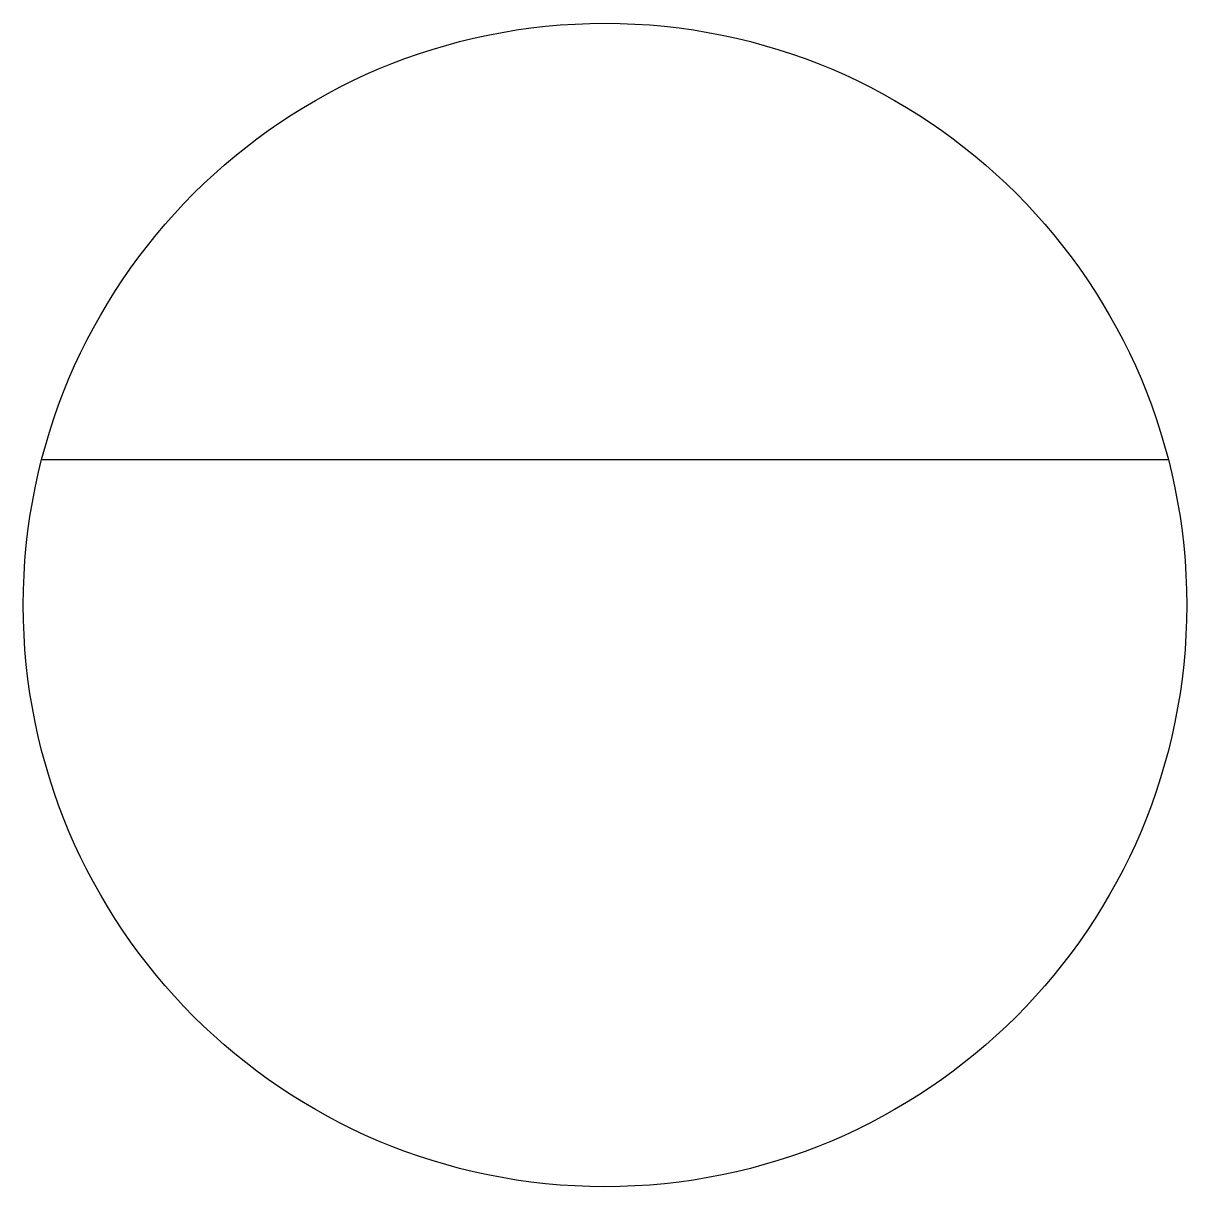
# Model space of a CAD drawing. Extents: x -0.4 to 0.4, y -0.4 to 0.4.
import ezdxf

# ---------------------------------------------------------------- set-up
doc = ezdxf.new("R2010")
doc.units = 0

msp = doc.modelspace()

# ---------------------------------------------------------------- linework, layer by layer
at = {"layer": 'Layer 1'}
msp.add_line((-0.3873, 0.1), (0.3873, 0.1), dxfattribs=at)
msp.add_circle((0, 0), 0.4, dxfattribs=at)

doc.saveas('drawing.dxf')
